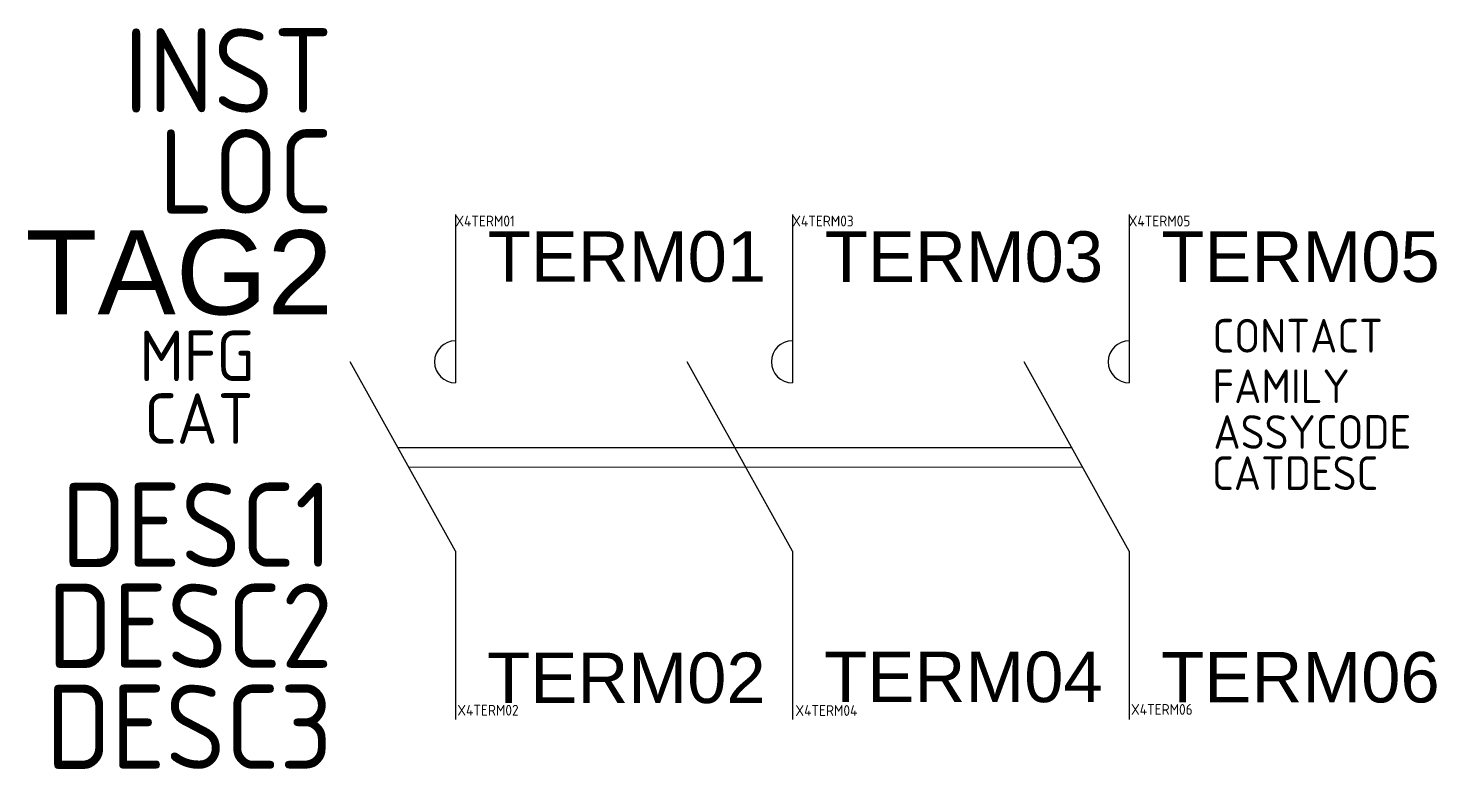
# Model space of a CAD drawing. Header units: millimetres. Extents: x -22.7 to 19.1, y -6.5 to 15.5.
import ezdxf
from ezdxf.enums import TextEntityAlignment as Align

# ---------------------------------------------------------------- set-up
doc = ezdxf.new("R2010")
doc.units = ezdxf.units.MM
doc.styles.get("Standard").update_dxf_attribs({"font": 'ARIAL.TTF'})
doc.styles.add('WD_IEC', font='ISOCP2.shx', dxfattribs={"width": 0.9, "height": 4})

msp = doc.modelspace()

# ---------------------------------------------------------------- linework, layer by layer
for p, q in [((-10, 10), (-10, 5)), ((0, 10), (0, 5)), ((10, 10), (10, 5)), ((-10, 0), (-13.125, 5.625)), ((0, 0), (-3.125, 5.625)), ((10, 0), (6.875, 5.625)), ((-11.711, 3.081), (8.288, 3.082)), ((-11.393, 2.508), (8.611, 2.5)), ((-10, 0), (-10, -5)), ((0, 0), (0, -5)), ((10, 0), (10, -5))]:
    msp.add_line(p, q)
for centre in [(-10, 5.625), (0, 5.625), (10, 5.625)]:
    msp.add_arc(centre, 0.625, 90, 270)

# ---------------------------------------------------------------- texts
at = {"style": 'WD_IEC'}
for tag, p in [('INST', (-13.646, 13.032)), ('LOC', (-13.646, 10.032)), ('DESC1', (-13.646, -0.468)), ('DESC2', (-13.646, -3.468)), ('DESC3', (-13.646, -6.468))]:
    msp.add_attdef(tag, text='', height=2.5, dxfattribs=at).set_placement(p, align=Align.RIGHT)
at = {"style": 'WD_IEC', "flags": 1}
for tag, p, s, height in [('X4TERM01', (-10.007, 9.649), '', 0.32), ('X4TERM03', (-0.007, 9.648), '', 0.32), ('X4TERM05', (9.982, 9.65), '', 0.32), ('CONTACT', (12.47, 5.9), 'NO', 1), ('FAMILY', (12.47, 4.4), 'MS_ACKO', 1), ('ASSYCODE', (12.498, 3.041), '', 1), ('CATDESC', (12.458, 1.818), '', 1), ('X4TERM02', (-9.948, -4.886), '', 0.32), ('X4TERM04', (0.088, -4.895), '', 0.32), ('X4TERM06', (10.051, -4.863), '', 0.32)]:
    msp.add_attdef(tag, p, s, height=height, dxfattribs=at)
msp.add_attdef('TAG2', text='K', height=2.5).set_placement((-13.646, 7.032), align=Align.RIGHT)
for tag, p, s in [('TERM01', (-9.047, 8.004), '1'), ('TERM03', (0.958, 8.002), '3'), ('TERM05', (10.951, 7.998), '5'), ('TERM02', (-9.061, -4.513), '2'), ('TERM04', (0.944, -4.486), '4'), ('TERM06', (10.948, -4.495), '6')]:
    msp.add_attdef(tag, p, s, height=1.5)
at = {"style": 'WD_IEC', "flags": 9}
for tag, text, p in [('MFG', 'ACKO', (-15.96, 5.054)), ('CAT', 'ПМ0', (-16.001, 3.19))]:
    msp.add_attdef(tag, text=text, height=1.5, dxfattribs=at).set_placement(p, align=Align.RIGHT)

doc.saveas('drawing.dxf')
